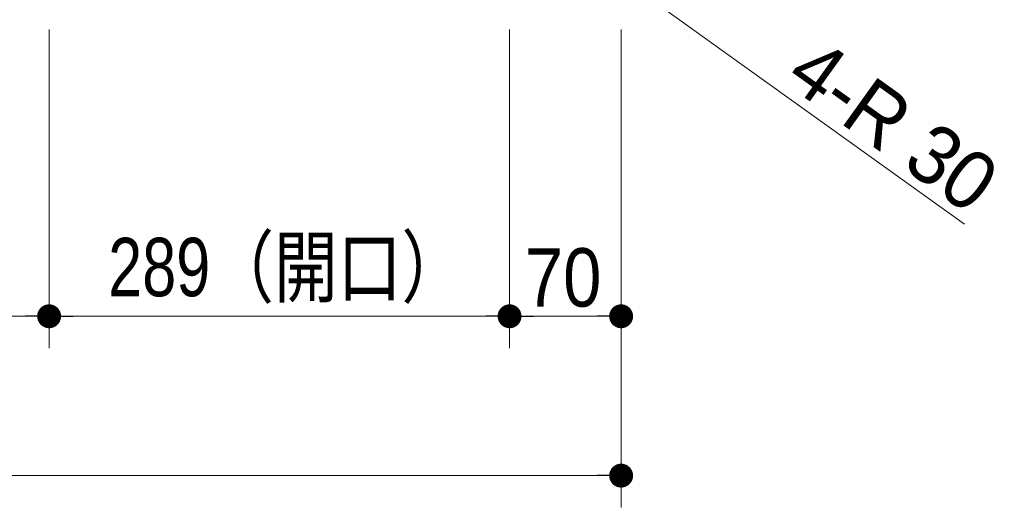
# Model space of a CAD drawing. Units: millimetres, scale not verified. Extents: x -6062 to 6062, y -3045 to 3045.
# Drawn here: x -3990 to -3378, y 545 to 851 of the extents above; entities that cross this region are included whole.
import ezdxf
from ezdxf.enums import TextEntityAlignment as Align

# ---------------------------------------------------------------- set-up
doc = ezdxf.new("R2010")
doc.units = ezdxf.units.MM
doc.header["$LTSCALE"] = 20
doc.header["$PDMODE"] = 32
doc.header["$PDSIZE"] = 10
for name, color, linetype, lineweight in [('0-3_2寸法-1', 7, 'Continuous', 15), ('0-4_0', 7, 'Continuous', 25), ('0-6_2寸法-2', 7, 'Continuous', 15)]:
    doc.layers.add(name, color=color, linetype=linetype, lineweight=lineweight)
doc.layers.add('0-5_Defpoints', color=7, linetype='Continuous')
doc.styles.add('ＭＳ Ｐゴシック', font='')
doc.styles.get('ＭＳ Ｐゴシック').set_extended_font_data('MS PGothic')

# ---------------------------------------------------------------- blocks, each defined once
blk = doc.blocks.new('_Dot')
at = {"layer": '0-4_0'}
blk.add_line((-10, 0), (-20, 0), dxfattribs=at)
for points in [[(0, 0), (-6.37, 7.71), (-5.36, 8.44)], [(0, 0), (-5.36, 8.44), (-4.26, 9.05)], [(0, 0), (-4.26, 9.05), (-3.09, 9.51)], [(0, 0), (-3.09, 9.51), (-1.87, 9.82)], [(0, 0), (-1.87, 9.82), (-0.63, 9.98)], [(0, 0), (-0.63, 9.98), (0.63, 9.98)], [(0, 0), (0.63, 9.98), (1.87, 9.82)], [(0, 0), (1.87, 9.82), (3.09, 9.51)], [(0, 0), (3.09, 9.51), (4.26, 9.05)], [(0, 0), (4.26, 9.05), (5.36, 8.44)], [(0, 0), (5.36, 8.44), (6.37, 7.71)], [(0, 0), (-10, 0), (-9.92, 1.25)], [(0, 0), (-9.92, -1.25), (-10, 0)], [(0, 0), (-9.92, 1.25), (-9.69, 2.49)], [(0, 0), (-9.69, -2.49), (-9.92, -1.25)], [(0, 0), (-9.69, 2.49), (-9.3, 3.68)], [(0, 0), (-9.3, -3.68), (-9.69, -2.49)], [(0, 0), (-9.3, 3.68), (-8.76, 4.82)], [(0, 0), (-8.76, -4.82), (-9.3, -3.68)], [(0, 0), (-8.76, 4.82), (-8.09, 5.88)], [(0, 0), (-8.09, -5.88), (-8.76, -4.82)], [(0, 0), (-8.09, 5.88), (-7.29, 6.85)], [(0, 0), (-7.29, -6.85), (-8.09, -5.88)], [(0, 0), (-7.29, 6.85), (-6.37, 7.71)], [(0, 0), (-6.37, -7.71), (-7.29, -6.85)], [(0, 0), (-5.36, -8.44), (-6.37, -7.71)], [(0, 0), (-4.26, -9.05), (-5.36, -8.44)], [(0, 0), (-3.09, -9.51), (-4.26, -9.05)], [(0, 0), (-1.87, -9.82), (-3.09, -9.51)], [(0, 0), (-0.63, -9.98), (-1.87, -9.82)], [(0, 0), (0.63, -9.98), (-0.63, -9.98)], [(0, 0), (6.37, 7.71), (7.29, 6.85)], [(0, 0), (7.29, 6.85), (8.09, 5.88)], [(0, 0), (8.09, 5.88), (8.76, 4.82)], [(0, 0), (8.76, 4.82), (9.3, 3.68)], [(0, 0), (9.3, 3.68), (9.69, 2.49)], [(0, 0), (9.69, 2.49), (9.92, 1.25)], [(0, 0), (9.92, 1.25), (10, 0)], [(0, 0), (1.87, -9.82), (0.63, -9.98)], [(0, 0), (3.09, -9.51), (1.87, -9.82)], [(0, 0), (4.26, -9.05), (3.09, -9.51)], [(0, 0), (5.36, -8.44), (4.26, -9.05)], [(0, 0), (6.37, -7.71), (5.36, -8.44)], [(0, 0), (7.29, -6.85), (6.37, -7.71)], [(0, 0), (8.09, -5.88), (7.29, -6.85)], [(0, 0), (8.76, -4.82), (8.09, -5.88)], [(0, 0), (9.3, -3.68), (8.76, -4.82)], [(0, 0), (9.69, -2.49), (9.3, -3.68)], [(0, 0), (9.92, -1.25), (9.69, -2.49)], [(0, 0), (10, 0), (9.92, -1.25)]]:
    blk.add_solid(points, dxfattribs=at)

msp = doc.modelspace()

# ---------------------------------------------------------------- linework, layer by layer
at = {"layer": '0-3_2寸法-1'}
for p, q in [((-3971.5, 845), (-3971.5, 645)), ((-3971.5, 845), (-3971.5, 645)), ((-3682.5, 845), (-3682.5, 645)), ((-3682.5, 845), (-3682.5, 645)), ((-3612.5, 845), (-3612.5, 645)), ((-3986.51, 665), (-4097.49, 665)), ((-3956.49, 665), (-3697.51, 665)), ((-3627.51, 665), (-3667.49, 665)), ((-3612.5, 645), (-3612.5, 545)), ((-4497.49, 565), (-3627.51, 565))]:
    msp.add_line(p, q, dxfattribs=at)
at = {"layer": '0-5_Defpoints'}
for p in [(-3682.5, 665), (-3612.5, 665), (-3612.5, 565)]:
    msp.add_point(p, dxfattribs=at)
at = {"layer": '0-6_2寸法-2'}
msp.add_line((-3675.92, 922.78), (-3396.94, 722.86), dxfattribs=at)

# ---------------------------------------------------------------- block references
at = {"layer": '0-3_2寸法-1', "xscale": 0.7503418, "yscale": 0.7503418}
for p in [(-3971.5, 665), (-3682.5, 665), (-3612.5, 665), (-3612.5, 565)]:
    msp.add_blockref('_Dot', p, dxfattribs=at)
at = {"layer": '0-3_2寸法-1', "xscale": 0.7503418, "yscale": 0.7503418, "rotation": 180}
for p in [(-3971.5, 665), (-3682.5, 665)]:
    msp.add_blockref('_Dot', p, dxfattribs=at)

# ---------------------------------------------------------------- texts
at = {"layer": '0-3_2寸法-1', "style": 'ＭＳ Ｐゴシック'}
for s, width, p in [('289（開口）', 0.8, (-3934.4, 666.58)), ('70', 0.9, (-3672.87, 660.04))]:
    msp.add_text(s, height=36.66, dxfattribs=dict(at, width=width)).set_placement(p, align=Align.BOTTOM_LEFT)
at = {"layer": '0-6_2寸法-2', "style": 'ＭＳ Ｐゴシック'}
msp.add_text('4-R 30', height=36.66, rotation=324.373, dxfattribs=at).set_placement((-3517.2, 802.94), align=Align.BOTTOM_LEFT)

doc.saveas('drawing.dxf')
